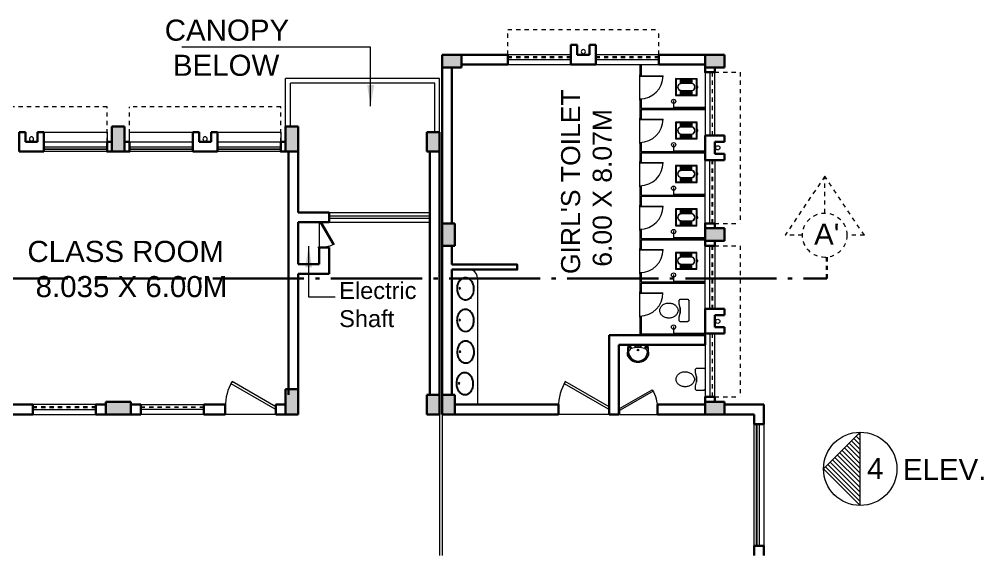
# Model space of a CAD drawing. Header units: millimetres. Extents: x 1898 to 3725, y 783 to 1532.
# Drawn here: x 2526.29 to 2549.15, y 1279.44 to 1292.05 of the extents above; entities that cross this region are included whole.
import ezdxf

# ---------------------------------------------------------------- set-up
doc = ezdxf.new("R2010")
doc.units = ezdxf.units.MM
for name, pattern in [('ACAD_ISO04W100', [30, 24, -3, 0, -3]), ('CENTER2', [1.125, 0.75, -0.125, 0.125, -0.125]), ('DASHED', [0.75, 0.5, -0.25]), ('DASHED2', [0.375, 0.25, -0.125])]:
    doc.linetypes.add(name, pattern=pattern)
doc.layers.get('0').update_dxf_attribs({"lineweight": 20})
for name, color, linetype, lineweight in [('CLL LEV.', 15, 'Continuous', 18), ('COL HATCH', 253, 'Continuous', 13), ('Column', 251, 'Continuous', 30), ('CUBICAL TOILET', 5, 'Continuous', 15), ('DIM', 6, 'Continuous', 18), ('Dimens', 251, 'Continuous', 18), ('Door', 54, 'Continuous', 18), ('ELEV.1', 7, 'Continuous', 20), ('expension joint', 248, 'Continuous', 18), ('Fixture', 44, 'Continuous', 13), ('PROJ.', 30, 'DASHED2', 15), ('Section', 72, 'DASHED2', 30), ('section line', 74, 'ACAD_ISO04W100', 30), ('TEXT', 7, 'Continuous', 15), ('Ventilator', 4, 'DASHED', 18), ('Wall', 7, 'Continuous', 30), ('Window', 150, 'Continuous', 15), ('Window-Wall', 7, 'Continuous', 18)]:
    doc.layers.add(name, color=color, linetype=linetype, lineweight=lineweight)
doc.styles.add('DIM', font='arial.ttf', dxfattribs={"height": 0.5})
doc.styles.add('L120', font='arial.ttf', dxfattribs={"height": 0.6})
doc.styles.get("Standard").update_dxf_attribs({"font": 'arial.ttf', "height": 0.2})
doc.dimstyles.new('DIM', dxfattribs={"dimtxt": 0.5, "dimasz": 0.5, "dimexe": 0.02, "dimexo": 0, "dimgap": 0.1, "dimtad": 0, "dimdec": 3, "dimzin": 0, "dimdsep": 46, "dimtxsty": 'DIM', "dimcen": 0, "dimclrd": 251, "dimclre": 256, "dimclrt": 7, "dimadec": 0, "dimazin": 0, "dimtfac": 1, "dimtdec": 3, "dimtofl": 0, "dimtmove": 0, "dimatfit": 3, "dimfxl": 0, "dimtolj": 1, "dimtzin": 0, "dimlwd": -1, "dimlwe": -1, "dimarcsym": 0})

# ---------------------------------------------------------------- blocks, each defined once
blk = doc.blocks.new('CU')
at = {"layer": 'COL HATCH', "linetype": 'CENTER2'}
h = blk.add_hatch(color=256, dxfattribs=at)
h.dxf.hatch_style = 1
h.paths.add_polyline_path([(0, 0.035), (0, -0.265), (0.46, -0.265), (0.46, 0.035)])
at = {"layer": 'Column', "linetype": 'CENTER2'}
blk.add_lwpolyline([(0, 0.035), (0, -0.265), (0.46, -0.265), (0.46, 0.035), (0, 0.035)], dxfattribs=at)
blk = doc.blocks.new('VENTILATOR')
at = {"layer": 'Ventilator', "ltscale": 0.02}
for p, q in [((-0.18, -1.5), (-0.18, 0)), ((-0.165, 0), (-0.165, -1.5))]:
    blk.add_line(p, q, dxfattribs=at)
at = {"layer": 'Window-Wall'}
for p, q in [((-0.23, 0), (0, 0)), ((-0.23, -1.5), (-0.23, 0)), ((-0.115, 0), (-0.115, -1.5)), ((0, 0), (0, -1.5)), ((-0.23, -1.5), (0, -1.5))]:
    blk.add_line(p, q, dxfattribs=at)
blk = doc.blocks.new('SHAFT')
at = {"layer": 'Fixture'}
blk.add_circle((0.327, -0.302), 0.05, dxfattribs=at)
at = {"layer": 'Wall'}
for p, q in [((0.035, 0), (0.62, 0)), ((0.035, 0), (0.035, -0.46)), ((0.62, 0), (0.62, -0.46)), ((0.185, -0.46), (0.185, -0.23)), ((0.185, -0.23), (0.47, -0.23)), ((0.47, -0.46), (0.47, -0.23)), ((0.035, -0.46), (0.185, -0.46)), ((0.62, -0.46), (0.47, -0.46))]:
    blk.add_line(p, q, dxfattribs=at)
blk = doc.blocks.new('WINDOW 1')
at = {"layer": 'CLL LEV.'}
for p, q in [((-0.23, 0), (-0.46, 0)), ((-0.46, 0), (-0.46, -1.5)), ((-0.46, -1.5), (-0.23, -1.5))]:
    blk.add_line(p, q, dxfattribs=at)
at = {"layer": 'Window'}
for p, q in [((-0.065, 0), (-0.065, -1.5)), ((-0.05, -1.5), (-0.05, 0))]:
    blk.add_line(p, q, dxfattribs=at)
at = {"layer": 'Window-Wall'}
for p, q in [((0, 0), (-0.23, 0)), ((-0.23, 0), (-0.23, -1.5)), ((-0.115, 0), (-0.115, -1.5)), ((0, -1.5), (0, 0)), ((-0.23, -1.5), (0, -1.5))]:
    blk.add_line(p, q, dxfattribs=at)
blk = doc.blocks.new('*U18')
for p, q in [((0, 0), (0, 6)), ((40, 0), (40, 6))]:
    blk.add_line(p, q)
blk.add_lwpolyline([(0, 0), (34.64, -20), (35.52, -18.48), (0.88, 1.52)], close=True)
blk.add_arc((0, 0), 40, 330, 360)
blk = doc.blocks.new('Door')
at = {"layer": 'Door'}
blk.add_line((0, 0.18), (1.199, 0.18), dxfattribs=at)
at = {"layer": 'Door', "xscale": 0.0299845412869386, "yscale": 0.0299845412869386, "zscale": 0.0299845412869386}
blk.add_blockref('*U18', (0, 0), dxfattribs=at)
blk = doc.blocks.new('C3')
at = {"layer": 'COL HATCH'}
h = blk.add_hatch(color=256, dxfattribs=at)
h.dxf.hatch_style = 1
h.paths.add_polyline_path([(0.3, 0), (0, 0), (0, -0.53), (0.3, -0.53)])
at = {"layer": 'Column'}
for p, q in [((0, 0), (0, -0.53)), ((0.3, 0), (0, 0)), ((0.3, -0.53), (0.3, 0)), ((0, -0.53), (0.3, -0.53))]:
    blk.add_line(p, q, dxfattribs=at)
blk = doc.blocks.new('RH 1200')
for p, q in [((21, 0), (21, 43.3)), ((21.7, 0), (21.7, 43.3)), ((-21.7, 0), (21.7, 0)), ((21.7, 0), (21, 0))]:
    blk.add_line(p, q)
at = {"extrusion": (0, 0, -1)}
blk.add_ellipse((21.7, 0), major_axis=(-30.6, 30.6), ratio=1, start_param=5.497787, end_param=7.068583, dxfattribs=at)
blk = doc.blocks.new('GHH')
at = {"layer": 'Door', "ltscale": 20}
blk.add_line((3289.697, -299.103), (3289.697, -299.853), dxfattribs=at)
at = {"layer": 'Door', "ltscale": 20, "xscale": 0.015874999996413, "yscale": 0.015874999996413, "zscale": 0.015874999996413, "rotation": 270}
blk.add_blockref('RH 1200', (3289.697, -299.479), dxfattribs=at)
blk = doc.blocks.new('RSA CL6')
for p, q in [((5.51, 3.48), (5.51, 7.28)), ((5.91, 3.47), (5.91, 7.28)), ((6.3, 3.46), (6.3, 7.28)), ((6.69, 3.45), (6.69, 7.28)), ((7.09, 3.44), (7.09, 7.28)), ((7.48, 3.43), (7.48, 7.28)), ((7.87, 3.42), (7.87, 7.28)), ((8.27, 3.41), (8.27, 7.28)), ((8.66, 3.4), (8.66, 7.28)), ((9.06, 3.39), (9.06, 7.28)), ((9.45, 3.38), (9.45, 7.28)), ((9.84, 3.37), (9.84, 7.28)), ((10.24, 3.36), (10.24, 7.28)), ((10.63, 3.35), (10.63, 7.28)), ((11.02, 3.34), (11.02, 7.28)), ((11.42, 3.33), (11.42, 7.28)), ((11.81, 3.32), (11.81, 7.28)), ((12.2, 3.31), (12.2, 7.28)), ((12.6, 3.31), (12.6, 7.28)), ((12.99, 3.3), (12.99, 7.28)), ((13.39, 3.29), (13.39, 7.28)), ((13.78, 3.28), (13.78, 7.28)), ((14.17, 3.27), (14.17, 7.28)), ((14.57, 3.26), (14.57, 7.28)), ((14.96, 3.25), (14.96, 7.28)), ((15.35, 3.24), (15.35, 7.28)), ((15.75, 3.23), (15.75, 7.28)), ((16.14, 3.22), (16.14, 7.28)), ((16.14, 7.28), (16.14, 3.22)), ((5.51, -7.28), (5.51, -3.47)), ((5.91, -7.28), (5.91, -3.45)), ((6.3, -7.28), (6.3, -3.44)), ((6.69, -7.28), (6.69, -3.43)), ((7.09, -7.28), (7.09, -3.42)), ((7.48, -7.28), (7.48, -3.41)), ((7.87, -7.28), (7.87, -3.4)), ((8.27, -7.28), (8.27, -3.39)), ((8.66, -7.28), (8.66, -3.38)), ((9.06, -7.28), (9.06, -3.37)), ((9.45, -7.28), (9.45, -3.36)), ((9.84, -7.28), (9.84, -3.34)), ((10.24, -7.28), (10.24, -3.33)), ((10.63, -7.28), (10.63, -3.32)), ((11.02, -7.28), (11.02, -3.31)), ((11.42, -7.28), (11.42, -3.3)), ((11.81, -7.28), (11.81, -3.29)), ((12.2, -7.28), (12.2, -3.28)), ((12.6, -7.28), (12.6, -3.27)), ((12.99, -7.28), (12.99, -3.26)), ((13.39, -7.28), (13.39, -3.24)), ((13.78, -7.28), (13.78, -3.23)), ((14.17, -7.28), (14.17, -3.22)), ((14.57, -7.28), (14.57, -3.21)), ((14.96, -7.28), (14.96, -3.2)), ((15.35, -7.28), (15.35, -3.19)), ((15.75, -7.28), (15.75, -3.18)), ((16.14, -3.17), (16.14, -7.28)), ((16.14, -7.28), (16.14, -3.17))]:
    blk.add_line(p, q)
blk.add_lwpolyline([(0.79, -0.59), (0, -0.59), (0, 0.59), (0.79, 0.59)])
for points in [[(0.79, 7.87), (20.87, 7.87), (20.87, -7.87), (0.79, -7.87)], [(1.38, 7.28), (20.28, 7.28), (20.28, -7.28), (1.38, -7.28)]]:
    blk.add_lwpolyline(points, close=True)
for points in [[(5.51, 3.48), (16.14, 3.22, -0.899983), (16.14, -3.17), (5.54, -3.47, -0.799392)], [(5.53, 3.28), (16.13, 3.02, -0.897689), (16.12, -2.97), (5.56, -3.27, -0.793494), (5.53, 3.28)]]:
    blk.add_lwpolyline(points, format="xyb", close=True)
blk = doc.blocks.new('ENGLISH SHEET')
at = {"layer": 'Fixture'}
for p, q in [((4663.798, 251.204), (4663.773, 251.179)), ((4663.773, 251.179), (4663.773, 250.696)), ((4663.976, 251.204), (4663.798, 251.204)), ((4664.002, 251.179), (4663.976, 251.204)), ((4663.976, 251.001), (4664.002, 251.09)), ((4664.002, 251.09), (4664.002, 251.179)), ((4663.976, 250.874), (4663.976, 251.001)), ((4663.976, 251.001), (4663.976, 250.874)), ((4664.002, 250.785), (4663.976, 250.874)), ((4664.002, 250.696), (4664.002, 250.785)), ((4663.773, 250.696), (4663.798, 250.67)), ((4663.798, 250.67), (4663.976, 250.67)), ((4663.976, 250.67), (4664.002, 250.696))]:
    blk.add_line(p, q, dxfattribs=at)
blk.add_lwpolyline([(4664.459, 250.937, 0.117036), (4664.443, 251.003, 0.104338), (4664.396, 251.063, 0.09029), (4664.321, 251.105, 0.09898), (4664.243, 251.115, 0.08237), (4664.159, 251.101, 0.09029), (4664.09, 251.063, 0.104338), (4664.043, 251.003, 0.117036), (4664.027, 250.937, 0.117036), (4664.043, 250.871, 0.104338), (4664.09, 250.811, 0.09029), (4664.159, 250.773, 0.08237), (4664.243, 250.759, 0.08237), (4664.327, 250.773, 0.09029), (4664.396, 250.811, 0.104338), (4664.443, 250.871, 0.117036)], format="xyb", close=True, dxfattribs=at)
blk = doc.blocks.new('RSA BASIN 2')
for points in [[(10.67, -8.12, 0.12976), (9.97, -5.22, 0.106426), (7.61, -2.47, 0.084431), (4.27, -0.72, 0.073534), (0, 0, 0.073534), (-4.29, -0.55, 0.084431), (-7.7, -2.16, 0.106426), (-10.17, -4.82, 0.12976), (-10.98, -7.69, 0.12976), (-10.28, -10.59, 0.106426), (-7.92, -13.34, 0.084431), (-4.58, -15.09, 0.073534), (-0.31, -15.81, 0.073534), (3.98, -15.26, 0.084431), (7.39, -13.64, 0.106426), (9.85, -10.99, 0.12976)], [(10.08, -7.9, 0.119977), (9.45, -5.5, 0.106426), (7.25, -2.94, 0.084431), (4.08, -1.28, 0.073534), (-0.01, -0.59, 0.073534), (-4.13, -1.12, 0.084431), (-7.36, -2.65, 0.106426), (-9.66, -5.12, 0.12976), (-10.39, -7.7, 0.009633), (-10.39, -7.9, 0.119977), (-9.76, -10.31, 0.106426), (-7.57, -12.87, 0.084431), (-4.4, -14.53, 0.073534), (-0.3, -15.22, 0.073534), (3.82, -14.69, 0.084431), (7.05, -13.16, 0.106426), (9.35, -10.69, 0.12976), (10.08, -8.11, 0.009633)]]:
    blk.add_lwpolyline(points, format="xyb", close=True)
for radius in [0.7, 0.479]:
    blk.add_circle((-0.47, -2.53), radius)
blk = doc.blocks.new('RSA BASIN 9')
for points in [[(-0.1, -16.2, 0.340881), (10.04, -9, 0.074195), (10.06, -8.89), (9.53, 0), (-9.54, 0), (-10.02, -8.77, 0.082611), (-9.96, -9.15, 0.330812), (-0.1, -16.2)], [(0, -15.03, 0.391482), (8.86, -6.67, 0.252869), (6.53, -3.51, 0.087242), (0.02, -2.46, 0.079484), (-6.53, -3.51, 0.2542), (-8.82, -6.67, 0.39026), (0, -15.03)], [(-8.57, -1.96, -0.907437), (-8.45, -1.81), (-7.52, -2.57, -0.907437), (-7.64, -2.72)], [(-8.2, -1.64, -0.907437), (-8.07, -1.49), (-7.14, -2.25, -0.907437), (-7.27, -2.4)], [(-7.82, -1.32, -0.907437), (-7.7, -1.17), (-6.77, -1.93, -0.907437), (-6.89, -2.08)], [(7.82, -1.32, 0.907437), (7.7, -1.17), (6.77, -1.93, 0.907437), (6.89, -2.08)], [(8.2, -1.64, 0.907437), (8.07, -1.49), (7.14, -2.25, 0.907437), (7.27, -2.4)], [(8.57, -1.96, 0.907437), (8.45, -1.81), (7.52, -2.57, 0.907437), (7.64, -2.72)]]:
    blk.add_lwpolyline(points, format="xyb", close=True)
for points in [[(-5.93, -3.31), (-6.16, -2.95, -0.183787), (-6.22, -2.68, 0.126662), (-6.25, -2.43), (-6.59, -1.44, 0.35453), (-7.05, -0.98), (-8.75, -0.98, 0.414214), (-9.14, -1.37), (-9.56, -9.09, 0.329849), (-0.07, -15.81, 0.338736), (9.65, -8.94, 0.075632), (9.66, -8.82), (9.14, -1.37, 0.414214), (8.75, -0.98), (7.05, -0.98, 0.35453), (6.59, -1.44), (6.25, -2.43, 0.126662), (6.22, -2.68, -0.183787), (6.16, -2.95), (5.93, -3.31)], [(-6.18, -3.39), (-6.24, -3.29, 0.220542), (-6.52, -3.11), (-8.75, -2.78, -0.361119), (-9.19, -2.35)], [(6.18, -3.39), (6.24, -3.29, -0.220542), (6.52, -3.11), (8.75, -2.78, 0.358803), (9.21, -2.33, 0.358803)]]:
    blk.add_lwpolyline(points, format="xyb")
for centre, radius in [((-2.35, -1.56), 0.399), ((0, -4.82), 0.771), ((0, -4.82), 0.602), ((0, -1.23), 0.399), ((2.28, -1.51), 0.399)]:
    blk.add_circle(centre, radius)
blk = doc.blocks.new('C2')
at = {"layer": 'COL HATCH'}
h = blk.add_hatch(color=256, dxfattribs=at)
h.dxf.hatch_style = 1
h.paths.add_polyline_path([(0.3, 0), (0, 0), (0, -0.6), (0.3, -0.6)])
at = {"layer": 'Column'}
for p, q in [((0, 0), (0, -0.6)), ((0.3, 0), (0, 0)), ((0.3, -0.6), (0.3, 0)), ((0, -0.6), (0.3, -0.6))]:
    blk.add_line(p, q, dxfattribs=at)
blk = doc.blocks.new('Elev block')
at = {"layer": 'ELEV.1'}
h = blk.add_hatch(dxfattribs=at)
h.set_pattern_fill('ANSI31', color=256, scale=0.025, angle=90, style=0)
h.set_pattern_definition([(135, (99.13637, 17.94766), (-0.0561266, -0.0561266), [])])
h.paths.add_polyline_path([(99.136, 19.686), (98.267, 18.817), (99.136, 17.948)])
for p, q in [((99.136, 19.686), (98.267, 18.817)), ((99.136, 17.948), (99.136, 19.686)), ((98.267, 18.817), (99.136, 17.948))]:
    blk.add_line(p, q, dxfattribs=at)
blk.add_circle((99.136, 18.817), 0.869, dxfattribs=at)
at = {"layer": 'ELEV.1', "char_height": 0.5, "attachment_point": 1, "style": 'L120'}
for s, insert in [('4', (99.297, 19.076)), ('ELEV.', (100.147, 19.051))]:
    blk.add_mtext_dynamic_manual_height_columns(s, width=0.5, gutter_width=24, heights=[0], dxfattribs=dict(at, insert=insert))
blk = doc.blocks.new('BDHVBFH')
at = {"layer": 'Section', "color": 7, "linetype": 'ByBlock', "lineweight": 20, "ltscale": 0.05}
for p, q in [((5432.399, -574.787), (5431.461, -576.186)), ((5432.399, -575.66), (5432.399, -574.787)), ((5433.338, -576.186), (5432.399, -574.787)), ((5431.873, -576.186), (5431.461, -576.186)), ((5433.338, -576.186), (5432.925, -576.186))]:
    blk.add_line(p, q, dxfattribs=at)
blk.add_circle((5432.399, -576.186), 0.526, dxfattribs=at)
blk = doc.blocks.new('A$C761723A2')
at = {"layer": 'Section', "ltscale": 0.05}
blk.add_line((110.31, 15.105), (110.31, 15.605), dxfattribs=at)
at = {"layer": 'section line', "ltscale": 0.09}
blk.add_line((39.754, 15.105), (110.31, 15.105), dxfattribs=at)
at = {"layer": 'Section'}
blk.add_blockref('BDHVBFH', (-5322.141, 592.314), dxfattribs=at)
at = {"layer": 'section line', "ltscale": 0.07, "insert": (110.006, 16.403), "char_height": 0.5, "attachment_point": 1}
blk.add_mtext_dynamic_manual_height_columns("A'", width=0.53707, gutter_width=12.5, heights=[0], dxfattribs=at)

msp = doc.modelspace()

# ---------------------------------------------------------------- linework, layer by layer
msp.add_line((2533.6288, 1287.3578), (2533.6288, 1287.3428))
at = {"layer": 'CUBICAL TOILET'}
for p, q in [((2540.9989, 1290.9739), (2540.9987, 1290.7182)), ((2541.0289, 1290.9739), (2541.0287, 1290.7182)), ((2541.0287, 1290.7182), (2540.9987, 1290.7182)), ((2540.9984, 1290.1485), (2540.9982, 1289.9089)), ((2540.9984, 1290.1485), (2541.0284, 1290.1485)), ((2541.0284, 1290.1485), (2541.0282, 1289.9389)), ((2540.9982, 1289.9089), (2540.9981, 1289.6882)), ((2541.0282, 1289.9089), (2541.0281, 1289.6882)), ((2541.0282, 1289.9389), (2542.5482, 1289.9379)), ((2541.0282, 1289.9089), (2542.5482, 1289.9079)), ((2541.0281, 1289.6882), (2540.9981, 1289.6882)), ((2540.9977, 1289.1185), (2540.9975, 1288.8789)), ((2540.9977, 1289.1185), (2541.0277, 1289.1185)), ((2541.0277, 1289.1185), (2541.0276, 1288.9089)), ((2540.9975, 1288.8789), (2540.9974, 1288.6582)), ((2541.0275, 1288.8789), (2541.0274, 1288.6582)), ((2541.0275, 1288.8789), (2542.5475, 1288.8779)), ((2541.0276, 1288.9089), (2542.5476, 1288.9079)), ((2541.0274, 1288.6582), (2540.9974, 1288.6582)), ((2540.997, 1288.0885), (2540.9969, 1287.8489)), ((2540.997, 1288.0885), (2541.027, 1288.0885)), ((2541.027, 1288.0885), (2541.0269, 1287.8789)), ((2540.9969, 1287.8489), (2540.9967, 1287.6282)), ((2541.0269, 1287.8489), (2541.0267, 1287.6282)), ((2541.0269, 1287.8789), (2542.5469, 1287.8779)), ((2541.0269, 1287.8489), (2542.5469, 1287.8479)), ((2541.0267, 1287.6282), (2540.9967, 1287.6282)), ((2540.9964, 1287.0585), (2540.9962, 1286.8189)), ((2540.9964, 1287.0585), (2541.0264, 1287.0585)), ((2541.0264, 1287.0585), (2541.0262, 1286.8489)), ((2540.9962, 1286.8189), (2540.9961, 1286.5982)), ((2541.0262, 1286.8189), (2541.0261, 1286.5982)), ((2541.0262, 1286.8489), (2542.5425, 1286.8479)), ((2541.0262, 1286.8189), (2542.5425, 1286.8179)), ((2541.0261, 1286.5982), (2540.9961, 1286.5982)), ((2540.9957, 1286.0285), (2540.9955, 1285.7889)), ((2540.9957, 1286.0285), (2541.0257, 1286.0285)), ((2541.0257, 1286.0285), (2541.0256, 1285.8189)), ((2540.9955, 1285.7889), (2540.9954, 1285.5682)), ((2541.0255, 1285.7889), (2541.0254, 1285.5682)), ((2541.0255, 1285.7889), (2542.5455, 1285.7879)), ((2541.0256, 1285.8189), (2542.5456, 1285.8179)), ((2541.0254, 1285.5682), (2540.9954, 1285.5682)), ((2540.995, 1284.9985), (2540.9947, 1284.5539)), ((2540.995, 1284.9985), (2541.025, 1284.9985)), ((2541.025, 1284.9985), (2541.0248, 1284.5839)), ((2541.0248, 1284.5839), (2542.5422, 1284.5829))]:
    msp.add_line(p, q, dxfattribs=at)
at = {"layer": 'Door'}
msp.add_line((2533.3988, 1287.2357), (2533.3988, 1286.636), dxfattribs=at)
at = {"layer": 'expension joint'}
for p, q in [((2536.2497, 1282.6768), (2536.2497, 1279.3268)), ((2536.3122, 1282.6768), (2536.3122, 1279.3268))]:
    msp.add_line(p, q, dxfattribs=at)
at = {"layer": 'Fixture', "ltscale": 0.05}
for p, q in [((2541.7983, 1290.1166), (2541.7982, 1289.9508)), ((2542.5482, 1289.9503), (2541.7982, 1289.9508)), ((2541.7977, 1289.0866), (2541.7976, 1288.9208)), ((2542.5476, 1288.9203), (2541.7976, 1288.9208)), ((2541.797, 1288.0566), (2541.7969, 1287.8908)), ((2542.5469, 1287.8903), (2541.7969, 1287.8908)), ((2541.7963, 1287.0266), (2541.7962, 1286.8608)), ((2542.5425, 1286.8603), (2541.7962, 1286.8608)), ((2541.7957, 1285.9966), (2541.7956, 1285.8308)), ((2542.5456, 1285.8303), (2541.7956, 1285.8308)), ((2541.7949, 1284.7616), (2541.7948, 1284.5958)), ((2542.5422, 1284.5953), (2541.7948, 1284.5958))]:
    msp.add_line(p, q, dxfattribs=at)
at = {"layer": 'Fixture'}
for p, q in [((2537.2111, 1286.2267), (2536.5422, 1286.2267)), ((2536.9449, 1286.1117), (2536.5422, 1286.1117)), ((2537.1448, 1285.9115), (2537.1448, 1282.9068))]:
    msp.add_line(p, q, dxfattribs=at)
at = {"layer": 'Fixture', "ltscale": 0.05}
for centre in [(2541.7983, 1290.1008), (2541.7977, 1289.0708), (2541.797, 1288.0408), (2541.7963, 1287.0108), (2541.7957, 1285.9808), (2541.7949, 1284.7458)]:
    msp.add_circle(centre, 0.05, dxfattribs=at)
at = {"layer": 'Fixture'}
msp.add_arc((2536.9448, 1285.9117), 0.2, 359.96287, 89.96287, dxfattribs=at)
at = {"layer": 'PROJ.', "ltscale": 0.05}
for p, q in [((2537.8647, 1291.8069), (2541.4497, 1291.8069)), ((2537.8647, 1291.2068), (2537.8647, 1291.8069)), ((2541.4497, 1291.2068), (2541.4497, 1291.8069)), ((2542.7722, 1290.7918), (2543.3723, 1290.7918)), ((2543.3723, 1290.7918), (2543.3723, 1287.2068)), ((2528.3697, 1289.9668), (2524.7847, 1289.9668)), ((2528.3697, 1289.1368), (2528.3697, 1289.9668)), ((2528.8997, 1289.1368), (2528.8997, 1289.9668)), ((2532.4847, 1289.9668), (2528.8997, 1289.9668)), ((2532.4847, 1289.1368), (2532.4847, 1289.9668)), ((2542.7722, 1287.2068), (2543.3723, 1287.2068)), ((2542.7722, 1286.6768), (2543.3723, 1286.6768)), ((2543.3723, 1286.6768), (2543.3723, 1283.0918)), ((2542.7722, 1283.0918), (2543.3723, 1283.0918))]:
    msp.add_line(p, q, dxfattribs=at)
at = {"layer": 'Wall'}
for p, q in [((2536.3122, 1283.1368), (2536.3122, 1290.9068)), ((2536.5422, 1287.2068), (2536.5422, 1290.9068)), ((2536.5422, 1287.2068), (2536.5422, 1290.9068)), ((2532.6697, 1283.1368), (2532.6697, 1288.9068)), ((2532.8997, 1287.4657), (2532.8997, 1288.9068)), ((2536.0197, 1283.1368), (2536.0197, 1288.9068)), ((2536.2497, 1283.1368), (2536.2497, 1288.9068)), ((2532.8997, 1287.4657), (2533.6288, 1287.4657)), ((2533.6288, 1287.4657), (2533.6288, 1287.2357)), ((2532.8988, 1287.2357), (2533.6288, 1287.2357)), ((2532.8997, 1286.2357), (2532.8997, 1287.2357)), ((2533.3988, 1286.636), (2533.3988, 1286.2357)), ((2533.3988, 1286.636), (2533.6288, 1286.636)), ((2533.6288, 1286.636), (2533.6288, 1286.0057)), ((2536.5422, 1286.2267), (2536.5422, 1286.6768)), ((2536.5422, 1286.2267), (2536.5422, 1286.6768)), ((2533.3988, 1286.2357), (2532.8988, 1286.2357)), ((2533.6288, 1286.0057), (2532.8988, 1286.0057)), ((2532.8997, 1283.1368), (2532.8997, 1286.0057)), ((2536.5422, 1283.1368), (2536.5422, 1286.1117)), ((2542.7722, 1285.1768), (2542.5422, 1285.1768)), ((2542.7722, 1285.1768), (2542.9227, 1285.1768)), ((2540.2722, 1284.5539), (2542.5424, 1284.5539)), ((2540.2722, 1282.6768), (2540.2722, 1284.5539)), ((2542.5422, 1284.3239), (2542.5422, 1284.5539)), ((2540.5022, 1284.3239), (2542.5424, 1284.3239)), ((2540.5022, 1282.6768), (2540.5022, 1284.3239)), ((2539.0695, 1282.9068), (2536.6122, 1282.9068)), ((2536.6122, 1282.9068), (2536.6122, 1282.6768)), ((2539.0695, 1282.6768), (2539.0695, 1282.9068)), ((2540.2722, 1282.6768), (2540.2722, 1282.9068)), ((2542.5422, 1282.9068), (2541.4118, 1282.9068)), ((2541.4118, 1282.6768), (2541.4118, 1282.9068)), ((2543.0022, 1282.9068), (2543.938, 1282.9068)), ((2543.938, 1282.9068), (2543.938, 1282.6768)), ((2536.6122, 1282.6768), (2539.0695, 1282.6768)), ((2540.5022, 1282.6768), (2540.2722, 1282.6768)), ((2542.5422, 1282.6768), (2541.4118, 1282.6768)), ((2543.708, 1282.6768), (2543.0022, 1282.6768)), ((2543.708, 1282.4468), (2543.708, 1282.6768)), ((2543.938, 1282.6768), (2543.938, 1282.4468)), ((2543.938, 1282.4468), (2543.708, 1282.4468))]:
    msp.add_line(p, q, dxfattribs=at)
at = {"layer": 'Wall', "linetype": 'CENTER2'}
msp.add_line((2540.2722, 1282.6768), (2540.2722, 1282.9068), dxfattribs=at)
at = {"layer": 'Wall'}
for points in [[(2536.7722, 1290.9768), (2536.7722, 1291.2068), (2537.8647, 1291.2068), (2537.8647, 1290.9768), (2536.7722, 1290.9768)], [(2536.7722, 1290.9768), (2536.7722, 1291.2068), (2537.8647, 1291.2068), (2537.8647, 1290.9768), (2536.7722, 1290.9768)], [(2541.4497, 1290.9768), (2541.4497, 1291.2068), (2542.5422, 1291.2068), (2542.5422, 1290.9768), (2541.4497, 1290.9768)], [(2542.7722, 1290.7918), (2542.5422, 1290.7918), (2542.5422, 1290.9068), (2542.7722, 1290.9068), (2542.7722, 1290.7918)], [(2528.3697, 1289.1368), (2528.3697, 1288.9068), (2528.4847, 1288.9068), (2528.4847, 1289.1368), (2528.3697, 1289.1368)], [(2528.7847, 1289.1368), (2528.7847, 1288.9068), (2528.8997, 1288.9068), (2528.8997, 1289.1368), (2528.7847, 1289.1368)], [(2532.4847, 1289.1369), (2532.4847, 1288.9069), (2532.5997, 1288.9069), (2532.5997, 1289.1369), (2532.4847, 1289.1369)], [(2532.4847, 1289.1368), (2532.4847, 1288.9068), (2532.5997, 1288.9068), (2532.5997, 1289.1368), (2532.4847, 1289.1368)], [(2542.7722, 1287.2068), (2542.5422, 1287.2068), (2542.5422, 1287.0918), (2542.7722, 1287.0918), (2542.7722, 1287.2068)], [(2542.7722, 1286.6768), (2542.5422, 1286.6768), (2542.5422, 1286.7918), (2542.7722, 1286.7918), (2542.7722, 1286.6768)], [(2536.5422, 1286.2267), (2538.0888, 1286.2267), (2538.0888, 1286.1117), (2536.5422, 1286.1117)], [(2536.5422, 1286.2267), (2538.0888, 1286.2267), (2538.0888, 1286.1117), (2536.5422, 1286.1117)], [(2528.1047, 1282.6768), (2528.1047, 1282.9068), (2528.3347, 1282.9068), (2528.3347, 1282.6768), (2528.1047, 1282.6768)], [(2529.1647, 1282.6768), (2529.1647, 1282.9068), (2528.9347, 1282.9068), (2528.9347, 1282.6768), (2529.1647, 1282.6768)], [(2532.5997, 1282.6768), (2532.5997, 1282.9068), (2532.3697, 1282.9068), (2532.3697, 1282.6768), (2532.5997, 1282.6768)], [(2543.708, 1279.5568), (2543.938, 1279.5568), (2543.938, 1279.3268)], [(2543.708, 1279.3268), (2543.708, 1279.5568)]]:
    msp.add_lwpolyline(points, dxfattribs=at)
for points in [[(2542.5422, 1282.9768), (2542.7722, 1282.9768), (2542.7722, 1283.0918), (2542.5422, 1283.0918)], [(2526.0991, 1282.6767), (2526.0991, 1282.9068), (2526.6047, 1282.9068), (2526.6047, 1282.6767)], [(2531.1703, 1282.6767), (2531.1703, 1282.9068), (2530.6647, 1282.9068), (2530.6647, 1282.6767)]]:
    msp.add_lwpolyline(points, close=True, dxfattribs=at)
at = {"layer": 'Window'}
for p, q in [((2536.0197, 1287.3807), (2533.6288, 1287.3807)), ((2536.0197, 1287.3207), (2533.6288, 1287.3207)), ((2543.758, 1279.5568), (2543.758, 1282.4468)), ((2543.773, 1282.4468), (2543.773, 1279.5568))]:
    msp.add_line(p, q, dxfattribs=at)
at = {"layer": 'Window-Wall', "ltscale": 0.05}
for p, q in [((2536.2497, 1290.6456), (2532.5996, 1290.6456)), ((2532.5997, 1289.5068), (2532.5996, 1290.6456)), ((2536.1347, 1290.5306), (2532.7146, 1290.5306)), ((2532.7146, 1289.5069), (2532.7146, 1290.5306)), ((2536.1349, 1289.3668), (2536.1347, 1290.5306)), ((2536.2497, 1289.3668), (2536.2497, 1290.6456))]:
    msp.add_line(p, q, dxfattribs=at)
at = {"layer": 'Window-Wall'}
for p, q in [((2533.6288, 1287.4657), (2536.0197, 1287.4657)), ((2536.0197, 1287.2353), (2536.0197, 1287.4653)), ((2533.6288, 1287.2357), (2536.0197, 1287.2357)), ((2543.708, 1282.4468), (2543.938, 1282.4468)), ((2543.708, 1279.5568), (2543.708, 1282.4468)), ((2543.823, 1282.4468), (2543.823, 1279.5568)), ((2543.938, 1282.4468), (2543.938, 1279.5568)), ((2543.938, 1279.5568), (2543.708, 1279.5568))]:
    msp.add_line(p, q, dxfattribs=at)

# ---------------------------------------------------------------- block references
at = {"lineweight": 15}
msp.add_blockref('A$C761723A2', (2435.1213, 1270.7968), dxfattribs=at)
at = {"layer": 'Column', "xscale": -1}
for name, p, rotation in [('CU', (2536.3122, 1290.9418), 180), ('CU', (2542.5422, 1290.9418), 180), ('CU', (2535.9847, 1289.3668), 90), ('CU', (2542.5422, 1286.8268), 180), ('C2', (2528.3347, 1282.9768), 90), ('CU', (2535.9847, 1283.1368), 90), ('CU', (2536.3472, 1283.1368), 90), ('CU', (2542.5422, 1282.7118), 180)]:
    msp.add_blockref(name, p, dxfattribs=dict(at, rotation=rotation))
for p in [(2528.7847, 1289.5068), (2532.8997, 1289.5068), (2532.8997, 1283.2768)]:
    msp.add_blockref('C2', p, dxfattribs=at)
at = {"layer": 'Column', "rotation": 180}
msp.add_blockref('C3', (2536.6122, 1286.6768), dxfattribs=at)
at = {"layer": 'Dimens', "lineweight": 15}
msp.add_blockref('Elev block', (2447.0847, 1262.5668), dxfattribs=at)
at = {"layer": 'Door'}
for name, p, xscale, yscale, zscale, rotation in [('GHH', (-90.9078, 1052.4894), -0.8000000001367674, 0.8000000001375156, 0.8000000001375136, 179.9642723067066), ('GHH', (-90.9084, 1051.4594), -0.8000000001367674, 0.8000000001375156, 0.8000000001375136, 179.9642723067066), ('GHH', (-90.9091, 1050.4294), -0.8000000001367674, 0.8000000001375156, 0.8000000001375136, 179.9642723067066), ('GHH', (-90.9098, 1049.3994), -0.8000000001367674, 0.8000000001375156, 0.8000000001375136, 179.9642723067066), ('*U18', (2533.4537, 1287.2357), -0.0149922706434693, 0.0149922706434693, 0.0149922706434693, 90), ('GHH', (-90.9104, 1048.3694), -0.8000000001367674, 0.8000000001375156, 0.8000000001375136, 179.9642723067066), ('GHH', (-90.9111, 1047.3394), -0.8000000001367674, 0.8000000001375156, 0.8000000001375136, 179.9642723067066)]:
    msp.add_blockref(name, p, dxfattribs=dict(at, xscale=xscale, yscale=yscale, zscale=zscale, rotation=rotation))
at = {"layer": 'Fixture', "extrusion": (0, 0, -1)}
for name, p, xscale, yscale, zscale, rotation in [('RSA CL6', (-2542.3736, 1290.438), 0.02539999999408093, 0.02539999999408093, -0.02539999999589774, 0.03712623411802837), ('RSA CL6', (-2542.3729, 1289.408), 0.02539999999408093, 0.02539999999408093, -0.02539999999589774, 0.03712623411802837), ('RSA CL6', (-2542.3722, 1288.378), 0.02539999999408093, 0.02539999999408093, -0.02539999999589774, 0.03712623411802837), ('RSA CL6', (-2542.3715, 1287.348), 0.02539999999408093, 0.02539999999408093, -0.02539999999589774, 0.03712623411802837), ('RSA CL6', (-2542.3709, 1286.318), 0.02539999999408093, 0.02539999999408093, -0.02539999999589774, 0.03712623411802837), ('RSA BASIN 2', (-2536.6626, 1285.6504), 0.02539999999498832, 0.02539999999498832, -0.02539999999591329, 270), ('RSA BASIN 2', (-2536.6621, 1284.9007), 0.02539999999498832, 0.02539999999498832, -0.02539999999591329, 270), ('RSA BASIN 2', (-2536.6676, 1284.1504), 0.02539999999498832, 0.02539999999498832, -0.02539999999591329, 270), ('RSA BASIN 2', (-2536.6473, 1283.4006), 0.02539999999498832, 0.02539999999498832, -0.02539999999591329, 270)]:
    msp.add_blockref(name, p, dxfattribs=dict(at, xscale=xscale, yscale=yscale, zscale=zscale, rotation=rotation))
at = {"layer": 'Fixture', "extrusion": (0, 0, -1), "zscale": -1}
for p, rotation in [((-7205.3671, 1023.9819), 0.1255462015780759), ((-7205.7542, 1022.3511), 0.1255462015520314)]:
    msp.add_blockref('ENGLISH SHEET', p, dxfattribs=dict(at, rotation=rotation))
at = {"layer": 'Fixture', "ltscale": 10000, "extrusion": (0, 0, -1), "xscale": -0.0254326166761463, "yscale": 0.02543261667597108, "zscale": -0.0254326166761463, "rotation": 0.04639637732230639}
msp.add_blockref('RSA BASIN 9', (-2540.9532, 1284.3239), dxfattribs=at)
at = {"layer": 'Wall', "xscale": -1}
for name, p, rotation in [('SHAFT', (2539.3297, 1290.9768), 180), ('VENTILATOR', (2537.8647, 1290.9768), 90), ('VENTILATOR', (2539.9497, 1290.9768), 90), ('SHAFT', (2526.2497, 1288.9068), 180), ('WINDOW 1', (2526.8697, 1288.9068), 90), ('WINDOW 1', (2528.8997, 1288.9068), 90), ('SHAFT', (2530.3647, 1288.9068), 180), ('WINDOW 1', (2530.9847, 1288.9068), 90), ('VENTILATOR', (2526.6047, 1282.6768), 90)]:
    msp.add_blockref(name, p, dxfattribs=dict(at, rotation=rotation))
for p in [(2542.5422, 1290.7918), (2542.5422, 1284.5918)]:
    msp.add_blockref('VENTILATOR', p, dxfattribs=at)
at = {"layer": 'Wall'}
for name, p, rotation in [('SHAFT', (2542.5422, 1288.6718), 90), ('VENTILATOR', (2542.5422, 1287.2068), 180), ('VENTILATOR', (2542.5422, 1285.1768), 180), ('SHAFT', (2542.5422, 1284.5568), 90), ('Door', (2532.3697, 1282.8566), 180), ('Door', (2540.2689, 1282.8567), 180), ('VENTILATOR', (2530.6647, 1282.6768), 270)]:
    msp.add_blockref(name, p, dxfattribs=dict(at, rotation=rotation))
at = {"layer": 'Wall', "color": 5, "rotation": 180}
msp.add_blockref('C3', (2536.6122, 1286.6768), dxfattribs=at)
msp.add_blockref('C3', (2536.6122, 1286.6768), dxfattribs=at)
at = {"layer": 'Wall', "linetype": 'CENTER2', "xscale": -0.7503866670704156, "yscale": 0.7503866670704156, "zscale": 0.7503866670709811, "rotation": 180}
msp.add_blockref('Door', (2540.5118, 1282.8118), dxfattribs=at)

# ---------------------------------------------------------------- texts
at = {"layer": 'TEXT', "lineweight": 30, "char_height": 0.5, "attachment_point": 1, "style": 'L120'}
for s, insert, width in [('{\\fArial|b0|i0|c0|p34;CANOPY \\P BELOW}', (2529.735, 1292.0392), 9.930816), ('{\\fArial|b0|i0|c0|p34;CLASS ROOM\\P 8.035 X 6.00M}', (2526.4802, 1286.7908), 4.845227)]:
    msp.add_mtext(s, dxfattribs=dict(at, insert=insert, width=width))
at = {"layer": 'TEXT', "lineweight": 30, "insert": (2539.1296, 1286.0039), "char_height": 0.45, "width": 4.480091, "attachment_point": 1, "rotation": 90, "style": 'L120'}
msp.add_mtext("{\\fArial|b0|i0|c0|p34;GIRL'S TOILET\\P 6.00 X 8.07M}", dxfattribs=at)
at = {"layer": 'TEXT', "insert": (2533.87, 1285.8128), "char_height": 0.4, "width": 1.745478, "attachment_point": 1, "style": 'L120'}
msp.add_mtext('{\\fArial|b0|i0|c0|p34;Electric\\PShaft}', dxfattribs=at)

# ---------------------------------------------------------------- leaders
at = {"layer": 'DIM'}
msp.add_leader([(2533.1459, 1286.6641), (2533.1459, 1285.4625), (2533.774, 1285.4625)], dimstyle='DIM', override={"dimarcsym": 1}, dxfattribs=at)
at = {"layer": 'TEXT'}
msp.add_leader([(2534.615, 1289.9872), (2534.615, 1291.3829), (2530.1405, 1291.3829)], dimstyle='DIM', override={"dimgap": 0.1, "dimtad": 0, "dimarcsym": 1}, dxfattribs=at)

doc.saveas('drawing.dxf')
